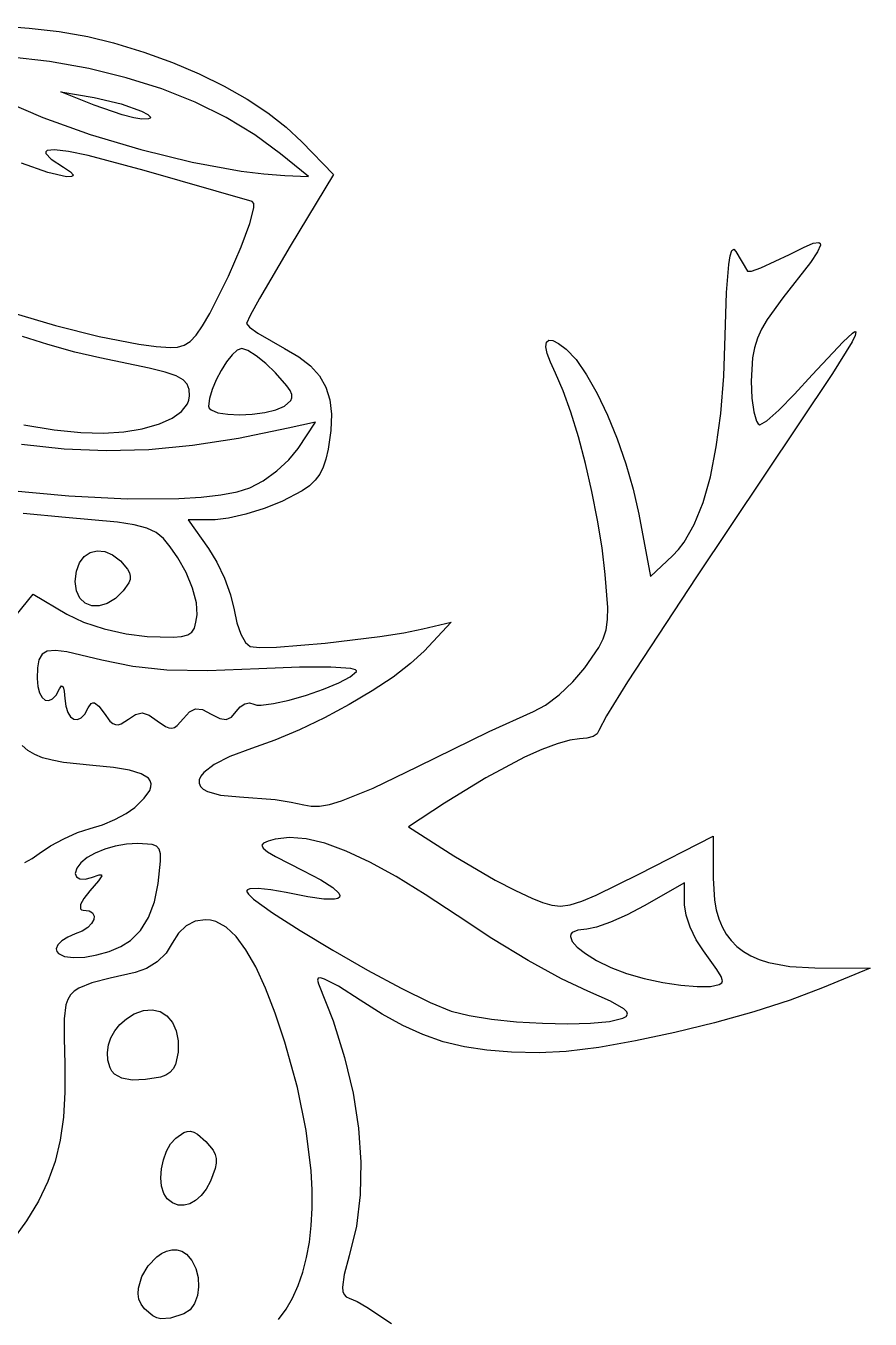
# Model space of a CAD drawing. Extents: x -60 to 270, y -29 to 326.
# Drawn here: x 112.2 to 251, y 113.2 to 325.9 of the extents above; entities that cross this region are included whole.
import ezdxf

# ---------------------------------------------------------------- set-up
doc = ezdxf.new("R2010")
doc.units = 0

msp = doc.modelspace()

# ---------------------------------------------------------------- linework, layer by layer
at = {"layer": 'Layer 1'}
for p, q in [((107.776215, 325.94071), (112.679239, 325.580315)), ((112.679239, 325.580315), (117.625729, 324.989755)), ((117.625729, 324.989755), (122.341883, 324.18279)), ((122.341883, 324.18279), (126.553897, 323.173181)), ((126.553897, 323.173181), (131.527532, 321.627135)), ((131.527532, 321.627135), (136.241099, 319.912343)), ((116.035013, 320.085995), (109.319173, 320.872508)), ((122.492922, 318.931423), (116.035013, 320.085995)), ((136.241099, 319.912343), (140.667663, 318.042966)), ((128.660674, 317.420292), (122.492922, 318.931423)), ((134.50604, 315.564105), (128.660674, 317.420292)), ((140.667663, 318.042966), (144.780295, 316.033166)), ((123.407799, 312.883994), (117.92889, 315.099288)), ((117.92889, 315.099288), (123.407799, 314.150638)), ((139.996795, 313.374365), (134.50604, 315.564105)), ((144.780295, 316.033166), (148.552061, 313.897105)), ((108.1811, 313.777905), (114.932624, 310.873544)), ((123.407799, 314.150638), (127.829805, 313.12415)), ((127.967034, 311.298435), (123.407799, 312.883994)), ((123.407799, 312.883994), (123.407799, 312.883994)), ((127.829805, 313.12415), (131.194379, 311.923673)), ((145.100712, 310.862574), (139.996795, 313.374365)), ((148.552061, 313.897105), (151.95603, 311.648944)), ((114.932624, 310.873544), (122.721267, 308.093056)), ((129.890767, 310.79976), (127.967034, 311.298435)), ((131.234812, 310.597206), (129.890767, 310.79976)), ((131.194379, 311.923673), (132.205409, 311.382912)), ((132.335514, 310.669789), (131.234812, 310.597206)), ((132.205409, 311.382912), (132.622417, 310.948321)), ((132.573822, 310.78643), (132.335514, 310.669789)), ((132.622417, 310.948321), (132.573822, 310.78643)), ((149.785563, 308.040234), (145.100712, 310.862574)), ((151.95603, 311.648944), (154.965269, 309.302845)), ((154.965269, 309.302845), (157.552847, 306.872971)), ((122.721267, 308.093056), (131.07047, 305.592395)), ((154.019123, 304.918847), (149.785563, 308.040234)), ((157.552847, 306.872971), (162.737947, 301.47047)), ((115.645069, 305.438421), (115.412759, 305.231606)), ((115.412759, 305.231606), (115.445982, 304.927119)), ((115.445982, 304.927119), (116.326234, 304.024417)), ((116.889084, 305.559759), (115.645069, 305.438421)), ((119.143613, 305.292565), (116.889084, 305.559759)), ((122.374243, 304.638276), (119.143613, 305.292565)), ((131.626161, 302.174148), (122.374243, 304.638276)), ((131.07047, 305.592395), (139.503674, 303.527517)), ((158.629358, 301.150689), (154.019123, 304.918847)), ((154.019123, 304.918847), (154.019123, 304.918847)), ((115.788915, 301.812788), (111.425832, 303.386194)), ((116.326234, 304.024417), (118.320239, 302.728882)), ((118.320239, 302.728882), (119.498512, 301.941378)), ((149.366667, 297.059884), (131.626161, 302.174148)), ((139.503674, 303.527517), (147.54432, 302.054375)), ((147.54432, 302.054375), (151.26851, 301.588442)), ((118.849831, 301.135151), (115.788915, 301.812788)), ((119.677529, 301.15269), (118.849831, 301.135151)), ((119.498512, 301.941378), (119.922349, 301.418707)), ((119.87816, 301.254128), (119.677529, 301.15269)), ((119.922349, 301.418707), (119.87816, 301.254128)), ((151.26851, 301.588442), (154.715851, 301.328927)), ((154.715851, 301.328927), (158.629358, 301.150689)), ((162.737947, 301.47047), (155.596093, 289.70686)), ((149.000167, 293.415318), (149.628337, 296.008049)), ((149.614652, 296.745132), (149.366667, 297.059884)), ((149.628337, 296.008049), (149.614652, 296.745132)), ((147.57687, 289.578544), (149.000167, 293.415318)), ((145.453159, 284.794579), (147.57687, 289.578544)), ((155.596093, 289.70686), (150.55216, 281.121519)), ((237.727975, 288.355541), (240.022912, 289.505081)), ((240.022912, 289.505081), (241.639587, 290.175607)), ((241.639587, 290.175607), (242.570153, 290.314755)), ((242.806764, 289.870161), (242.341573, 288.789462)), ((242.570153, 290.314755), (242.775693, 290.168698)), ((242.775693, 290.168698), (242.806764, 289.870161)), ((227.746728, 286.714274), (227.979241, 288.141842)), ((227.979241, 288.141842), (228.247243, 288.971265)), ((228.247243, 288.971265), (228.55071, 289.202369)), ((228.55071, 289.202369), (228.889622, 288.834977)), ((228.889622, 288.834977), (230.801141, 285.582118)), ((233.035632, 286.155646), (237.727975, 288.355541)), ((242.341573, 288.789462), (241.166732, 287.020295)), ((227.388252, 282.065401), (227.746728, 286.714274)), ((230.801141, 285.582118), (231.49751, 285.620086)), ((231.49751, 285.620086), (233.035632, 286.155646)), ((241.166732, 287.020295), (236.656716, 281.2071)), ((142.405961, 278.654584), (145.453159, 284.794579)), ((145.453159, 284.794579), (145.453159, 284.794579)), ((150.55216, 281.121519), (149.017777, 278.294022)), ((227.171989, 275.026044), (227.388252, 282.065401)), ((236.656716, 281.2071), (234.05548, 277.659017)), ((110.017841, 278.719868), (117.050761, 276.648592)), ((141.209803, 276.58289), (142.405961, 278.654584)), ((117.050761, 276.648592), (124.208465, 274.852958)), ((140.146191, 275.070781), (141.209803, 276.58289)), ((149.017777, 278.294022), (148.45424, 276.999266)), ((148.45424, 276.999266), (148.946344, 276.381678)), ((234.05548, 277.659017), (233.142586, 276.085093)), ((115.763754, 273.5192), (111.574621, 274.857373)), ((124.208465, 274.852958), (130.749152, 273.568058)), ((139.150817, 274.038798), (140.146191, 275.070781)), ((148.946344, 276.381678), (150.286231, 275.39796)), ((150.286231, 275.39796), (154.690806, 272.873614)), ((226.923986, 268.315667), (227.171989, 275.026044)), ((232.453683, 274.554354), (231.962901, 272.999129)), ((233.142586, 276.085093), (232.453683, 274.554354)), ((246.535083, 273.98376), (248.074594, 275.385826)), ((248.524593, 275.022338), (248.01017, 273.949344)), ((248.074594, 275.385826), (248.493762, 275.654106)), ((248.493762, 275.654106), (248.640016, 275.595241)), ((248.640016, 275.595241), (248.524593, 275.022338)), ((120.192939, 272.297733), (115.763754, 273.5192)), ((124.331434, 271.350605), (120.192939, 272.297733)), ((130.749152, 273.568058), (133.556301, 273.190598)), ((133.556301, 273.190598), (135.931021, 273.028981)), ((135.931021, 273.028981), (137.107542, 273.097359)), ((137.107542, 273.097359), (138.159371, 273.407478)), ((138.159371, 273.407478), (139.150817, 274.038798)), ((146.90997, 272.57935), (146.054496, 271.811211)), ((147.649938, 272.860841), (146.90997, 272.57935)), ((148.654365, 272.545536), (147.649938, 272.860841)), ((150.040852, 271.68703), (148.654365, 272.545536)), ((154.690806, 272.873614), (157.064616, 271.501396)), ((197.684824, 273.174072), (197.770731, 273.899535)), ((197.897366, 272.074898), (197.684824, 273.174072)), ((197.770731, 273.899535), (198.14912, 274.237617)), ((198.14912, 274.237617), (198.814025, 274.17465)), ((198.814025, 274.17465), (199.759477, 273.696962)), ((199.759477, 273.696962), (200.979509, 272.790884)), ((200.979509, 272.790884), (202.631263, 271.050908)), ((231.962901, 272.999129), (231.644372, 271.351747)), ((241.474309, 268.529092), (246.535083, 273.98376)), ((248.01017, 273.949344), (244.775384, 268.75275)), ((132.440883, 269.658038), (124.331434, 271.350605)), ((145.149527, 270.670924), (144.261073, 269.27299)), ((146.054496, 271.811211), (145.149527, 270.670924)), ((151.626373, 270.416441), (150.040852, 271.68703)), ((153.227905, 268.864885), (151.626373, 270.416441)), ((157.064616, 271.501396), (158.97678, 270.018959)), ((198.414326, 270.615683), (197.897366, 272.074898)), ((199.24167, 268.810097), (198.414326, 270.615683)), ((202.631263, 271.050908), (204.357937, 268.567603)), ((231.644372, 271.351747), (231.420591, 267.509827)), ((135.04204, 268.990695), (132.440883, 269.658038)), ((136.859141, 268.363915), (135.04204, 268.990695)), ((138.030928, 267.718651), (136.859141, 268.363915)), ((144.261073, 269.27299), (143.455145, 267.731907)), ((155.062971, 266.764065), (153.227905, 268.864885)), ((158.97678, 270.018959), (160.446658, 268.381407)), ((160.446658, 268.381407), (161.49361, 266.543845)), ((200.505169, 265.928937), (199.24167, 268.810097)), ((204.357937, 268.567603), (206.099943, 265.476134)), ((244.775384, 268.75275), (222.419508, 235.304845)), ((226.429396, 262.194615), (226.923986, 268.315667)), ((238.57805, 265.348498), (241.474309, 268.529092)), ((138.696143, 266.995855), (138.030928, 267.718651)), ((138.993528, 266.136481), (138.696143, 266.995855)), ((139.061825, 265.081479), (138.993528, 266.136481)), ((142.797754, 266.162177), (142.354912, 264.6783)), ((143.455145, 267.731907), (142.797754, 266.162177)), ((155.589719, 265.98257), (155.062971, 266.764065)), ((155.867918, 265.335208), (155.589719, 265.98257)), ((161.49361, 266.543845), (162.136995, 264.461378)), ((201.774054, 262.391832), (200.505169, 265.928937)), ((231.420591, 267.509827), (231.53453, 264.724997)), ((137.764603, 262.51286), (138.729423, 263.751475)), ((138.729423, 263.751475), (138.977712, 264.407881)), ((138.977712, 264.407881), (139.061825, 265.081479)), ((142.354912, 264.6783), (142.192629, 263.394776)), ((154.674838, 263.409942), (155.714592, 264.307453)), ((155.714592, 264.307453), (155.906548, 264.788121)), ((155.906548, 264.788121), (155.867918, 265.335208)), ((162.136995, 264.461378), (162.396173, 262.08911)), ((206.099943, 265.476134), (207.797695, 261.911668)), ((231.53453, 264.724997), (231.84476, 262.444459)), ((235.989339, 262.743866), (238.57805, 265.348498)), ((136.215944, 261.410872), (137.764603, 262.51286)), ((142.192629, 263.394776), (142.299515, 263.058666)), ((142.299515, 263.058666), (142.604673, 262.767629)), ((142.604673, 262.767629), (143.7168, 262.320662)), ((143.7168, 262.320662), (145.343001, 262.053647)), ((145.343001, 262.053647), (147.297269, 261.966358)), ((147.297269, 261.966358), (149.393594, 262.05857)), ((149.393594, 262.05857), (151.44597, 262.330055)), ((151.44597, 262.330055), (153.268387, 262.780588)), ((153.268387, 262.780588), (154.674838, 263.409942)), ((154.674838, 263.409942), (154.674838, 263.409942)), ((162.396173, 262.08911), (162.290502, 259.382148)), ((203.011457, 258.347631), (201.774054, 262.391832)), ((207.797695, 261.911668), (209.391606, 258.009371)), ((225.692274, 256.679848), (226.429396, 262.194615)), ((231.84476, 262.444459), (232.303904, 260.903553)), ((233.99068, 260.983979), (235.989339, 262.743866)), ((111.799606, 260.306987), (116.830651, 259.515066)), ((116.830651, 259.515066), (121.167658, 259.064144)), ((128.270901, 259.149357), (131.292811, 259.667523)), ((131.292811, 259.667523), (134.132026, 260.490748)), ((134.132026, 260.490748), (136.215944, 261.410872)), ((134.132026, 260.490748), (134.132026, 260.490748)), ((155.285158, 259.75933), (147.145894, 258.092128)), ((159.767953, 260.770628), (155.285158, 259.75933)), ((156.921925, 256.427059), (159.767953, 260.770628)), ((232.303904, 260.903553), (232.574512, 260.484006)), ((232.574512, 260.484006), (232.864581, 260.33762)), ((232.864581, 260.33762), (233.99068, 260.983979)), ((121.167658, 259.064144), (124.938462, 258.945236)), ((124.938462, 258.945236), (128.270901, 259.149357)), ((147.145894, 258.092128), (139.559127, 256.913252)), ((162.290502, 259.382148), (161.839343, 256.295594)), ((204.180506, 253.945184), (203.011457, 258.347631)), ((209.391606, 258.009371), (210.822089, 253.904407)), ((118.455591, 256.317797), (111.420598, 257.103437)), ((125.379796, 256.024966), (118.455591, 256.317797)), ((132.359034, 256.223825), (125.379796, 256.024966)), ((139.559127, 256.913252), (132.359034, 256.223825)), ((155.413765, 254.572095), (156.921925, 256.427059)), ((161.839343, 256.295594), (161.485992, 254.697722)), ((224.716674, 251.788328), (225.692274, 256.679848)), ((153.411258, 252.732377), (155.413765, 254.572095)), ((161.049216, 253.348807), (160.485349, 252.199689)), ((161.485992, 254.697722), (161.049216, 253.348807)), ((205.244331, 249.33334), (204.180506, 253.945184)), ((210.822089, 253.904407), (212.029557, 249.731942)), ((148.967255, 249.948936), (151.175417, 251.12047)), ((151.175417, 251.12047), (153.411258, 252.732377)), ((159.750727, 251.201213), (158.801685, 250.304219)), ((160.485349, 252.199689), (159.750727, 251.201213)), ((223.506648, 247.537013), (224.716674, 251.788328)), ((109.054586, 249.588124), (119.221587, 248.643498)), ((144.212415, 248.78512), (146.889368, 249.291781)), ((146.889368, 249.291781), (148.967255, 249.948936)), ((148.967255, 249.948936), (148.967255, 249.948936)), ((157.594559, 249.45955), (154.231391, 247.730556)), ((158.801685, 250.304219), (157.594559, 249.45955)), ((206.166063, 244.660948), (205.244331, 249.33334)), ((212.029557, 249.731942), (212.954424, 245.627143)), ((119.221587, 248.643498), (128.817967, 248.169834)), ((128.817967, 248.169834), (137.322114, 248.204563)), ((137.322114, 248.204563), (141.001596, 248.424274)), ((141.001596, 248.424274), (144.212415, 248.78512)), ((154.231391, 247.730556), (151.336231, 246.571466)), ((222.066252, 243.942865), (223.506648, 247.537013)), ((118.653904, 245.072802), (111.708807, 245.719924)), ((127.215334, 244.307728), (118.653904, 245.072802)), ((143.260095, 244.717972), (138.848632, 244.683595)), ((138.848632, 244.683595), (142.182032, 240.002259)), ((145.490589, 244.966321), (143.260095, 244.717972)), ((148.302633, 245.617104), (145.490589, 244.966321)), ((151.336231, 246.571466), (148.302633, 245.617104)), ((206.908831, 240.076856), (206.166063, 244.660948)), ((212.954424, 245.627143), (214.895012, 235.397281)), ((129.985692, 243.891379), (127.215334, 244.307728)), ((132.028643, 243.352635), (129.985692, 243.891379)), ((133.553807, 242.616602), (132.028643, 243.352635)), ((134.770807, 241.608391), (133.553807, 242.616602)), ((220.399538, 241.022843), (222.066252, 243.942865)), ((135.889265, 240.253109), (134.770807, 241.608391)), ((219.482579, 239.820929), (220.399538, 241.022843)), ((120.965543, 237.612402), (121.741991, 238.650822)), ((121.741991, 238.650822), (122.731675, 239.329215)), ((122.731675, 239.329215), (123.878435, 239.62205)), ((123.878435, 239.62205), (125.126111, 239.503797)), ((125.126111, 239.503797), (126.418542, 238.948925)), ((126.418542, 238.948925), (127.69957, 237.931905)), ((137.118801, 238.475866), (135.889265, 240.253109)), ((138.517422, 236.037599), (137.118801, 238.475866)), ((142.182032, 240.002259), (143.54547, 237.758572)), ((207.435766, 235.729914), (206.908831, 240.076856)), ((214.895012, 235.397281), (218.510561, 238.793908)), ((218.510561, 238.793908), (219.482579, 239.820929)), ((120.276993, 234.5576), (120.45849, 236.239484)), ((120.45849, 236.239484), (120.965543, 237.612402)), ((127.69957, 237.931905), (128.87002, 236.582329)), ((128.87002, 236.582329), (129.18548, 236.006053)), ((143.54547, 237.758572), (144.793625, 235.110112)), ((120.481317, 233.008629), (120.276993, 234.5576)), ((120.276993, 234.5576), (120.276993, 234.5576)), ((129.08402, 234.344827), (128.169204, 233.021642)), ((129.289878, 234.914506), (129.08402, 234.344827)), ((129.18548, 236.006053), (129.324565, 235.45918)), ((129.324565, 235.45918), (129.289878, 234.914506)), ((139.578305, 233.473088), (138.517422, 236.037599)), ((144.793625, 235.110112), (145.788372, 232.387642)), ((207.835245, 230.282248), (207.435766, 235.729914)), ((222.419508, 235.304845), (211.087464, 218.041498)), ((110.547607, 229.002174), (113.341446, 232.452414)), ((113.341446, 232.452414), (118.865642, 229.193057)), ((121.048, 231.82034), (120.481317, 233.008629)), ((128.169204, 233.021642), (126.886528, 231.762068)), ((140.206558, 231.061862), (139.578305, 233.473088)), ((145.788372, 232.387642), (146.391588, 229.921927)), ((121.907605, 231.006245), (121.048, 231.82034)), ((122.990697, 230.579857), (121.907605, 231.006245)), ((124.227839, 230.554689), (122.990697, 230.579857)), ((125.549594, 230.944255), (124.227839, 230.554689)), ((126.886528, 231.762068), (125.549594, 230.944255)), ((140.307291, 229.083448), (140.206558, 231.061862)), ((146.391588, 229.921927), (146.871222, 227.774522)), ((207.800339, 228.300827), (207.835245, 230.282248)), ((118.865642, 229.193057), (121.636739, 227.877869)), ((121.636739, 227.877869), (125.026112, 226.756946)), ((139.861829, 226.907246), (140.127641, 227.848844)), ((140.127641, 227.848844), (140.307291, 229.083448)), ((146.871222, 227.774522), (147.529503, 225.91874)), ((177.414191, 226.760988), (182.110394, 227.888655)), ((182.110394, 227.888655), (177.634051, 223.106899)), ((207.569497, 226.632753), (207.800339, 228.300827)), ((125.026112, 226.756946), (128.648135, 225.937035)), ((128.648135, 225.937035), (132.117183, 225.524883)), ((132.117183, 225.524883), (136.386834, 225.397375)), ((136.386834, 225.397375), (137.77236, 225.503717)), ((137.77236, 225.503717), (138.761696, 225.768359)), ((138.761696, 225.768359), (139.43235, 226.224976)), ((139.43235, 226.224976), (139.861829, 226.907246)), ((147.529503, 225.91874), (148.279688, 224.552974)), ((161.398881, 224.414695), (170.350623, 225.504333)), ((170.350623, 225.504333), (174.293494, 226.129582)), ((174.293494, 226.129582), (177.414191, 226.760988)), ((207.113087, 225.14183), (207.569497, 226.632753)), ((148.279688, 224.552974), (149.035036, 223.875621)), ((149.035036, 223.875621), (150.558217, 223.716369)), ((150.558217, 223.716369), (153.360004, 223.776862)), ((153.360004, 223.776862), (161.398881, 224.414695)), ((204.094142, 220.370012), (206.401478, 223.691863)), ((206.401478, 223.691863), (207.113087, 225.14183)), ((114.305145, 221.700136), (114.072147, 220.373748)), ((114.808426, 222.599496), (114.305145, 221.700136)), ((115.676043, 223.098617), (114.808426, 222.599496)), ((117.002046, 223.224286), (115.676043, 223.098617)), ((118.880487, 223.003293), (117.002046, 223.224286)), ((124.670891, 221.628469), (118.880487, 223.003293)), ((129.733209, 220.56664), (124.670891, 221.628469)), ((177.634051, 223.106899), (175.418833, 221.049683)), ((114.072147, 220.373748), (114.015382, 218.593544)), ((135.34819, 219.995713), (129.733209, 220.56664)), ((142.07762, 219.884647), (135.34819, 219.995713)), ((150.483285, 220.202403), (142.07762, 219.884647)), ((157.141769, 220.469438), (150.483285, 220.202403)), ((162.318097, 220.475284), (157.141769, 220.469438)), ((165.587906, 220.23188), (162.318097, 220.475284)), ((165.506729, 218.880249), (166.526831, 219.751161)), ((166.375252, 220.020438), (165.587906, 220.23188)), ((166.533827, 219.892936), (166.375252, 220.020438)), ((166.526831, 219.751161), (166.533827, 219.892936)), ((175.418833, 221.049683), (172.530844, 218.843131)), ((202.101157, 218.063222), (204.094142, 220.370012)), ((114.015382, 218.593544), (114.11848, 217.271557)), ((114.11848, 217.271557), (114.401535, 216.230235)), ((117.674856, 216.897696), (117.991179, 217.379547)), ((117.991179, 217.379547), (118.268787, 217.245021)), ((118.268787, 217.245021), (118.477716, 216.545482)), ((161.092938, 216.852675), (163.599456, 217.883584)), ((163.599456, 217.883584), (165.506729, 218.880249)), ((172.530844, 218.843131), (169.115838, 216.569528)), ((199.845477, 215.939454), (202.101157, 218.063222)), ((211.087464, 218.041498), (207.640213, 212.475048)), ((114.401535, 216.230235), (114.825187, 215.487819)), ((114.825187, 215.487819), (115.350079, 215.062549)), ((115.350079, 215.062549), (115.936851, 214.972662)), ((115.936851, 214.972662), (116.546143, 215.236398)), ((116.546143, 215.236398), (117.138598, 215.871996)), ((117.138598, 215.871996), (117.674856, 216.897696)), ((118.477716, 216.545482), (118.588003, 215.332294)), ((118.588003, 215.332294), (118.735201, 214.044389)), ((152.857197, 214.469551), (155.433881, 215.054151)), ((155.433881, 215.054151), (158.275104, 215.879028)), ((158.275104, 215.879028), (161.092938, 216.852675)), ((169.115838, 216.569528), (165.319569, 214.311155)), ((197.604053, 214.234497), (199.845477, 215.939454)), ((118.735201, 214.044389), (119.051838, 213.037692)), ((119.051838, 213.037692), (119.500304, 212.327632)), ((121.260599, 212.131563), (121.860303, 212.762338)), ((121.860303, 212.762338), (122.403797, 213.766892)), ((122.403797, 213.766892), (122.879079, 214.498698)), ((122.879079, 214.498698), (123.150904, 214.630578)), ((123.150904, 214.630578), (123.450747, 214.604696)), ((123.450747, 214.604696), (124.150167, 214.074416)), ((124.150167, 214.074416), (125.008705, 212.897388)), ((125.008705, 212.897388), (125.981378, 211.598103)), ((129.013066, 211.915007), (130.204446, 212.705084)), ((130.204446, 212.705084), (131.296952, 212.932429)), ((131.296952, 212.932429), (132.432325, 212.589698)), ((138.064804, 212.035024), (139.063915, 213.141224)), ((139.063915, 213.141224), (140.064743, 213.615665)), ((140.064743, 213.615665), (141.208447, 213.480686)), ((141.208447, 213.480686), (142.636186, 212.758631)), ((142.636186, 212.758631), (144.029353, 212.036707)), ((145.979016, 212.238246), (146.758378, 213.18475)), ((146.758378, 213.18475), (147.402843, 213.947046)), ((147.402843, 213.947046), (148.1627, 214.42786)), ((148.1627, 214.42786), (148.943092, 214.587735)), ((148.943092, 214.587735), (149.64916, 214.387214)), ((149.64916, 214.387214), (150.118026, 214.243344)), ((150.118026, 214.243344), (150.832981, 214.216736)), ((150.832981, 214.216736), (152.857197, 214.469551)), ((165.319569, 214.311155), (161.28779, 212.150298)), ((188.353723, 209.880972), (195.653835, 213.18414)), ((195.653835, 213.18414), (197.604053, 214.234497)), ((119.500304, 212.327632), (120.042991, 211.929638)), ((120.042991, 211.929638), (120.642292, 211.859139)), ((120.642292, 211.859139), (121.260599, 212.131563)), ((125.981378, 211.598103), (126.431655, 211.222472)), ((126.431655, 211.222472), (126.880912, 211.023868)), ((126.880912, 211.023868), (127.346416, 210.998055)), ((127.346416, 210.998055), (127.845433, 211.140798)), ((127.845433, 211.140798), (129.013066, 211.915007)), ((132.432325, 212.589698), (133.752308, 211.669549)), ((133.752308, 211.669549), (135.107633, 210.69417)), ((133.752308, 211.669549), (133.752308, 211.669549)), ((135.107633, 210.69417), (135.649647, 210.467544)), ((136.595076, 210.547666), (137.051568, 210.858912)), ((137.051568, 210.858912), (138.064804, 212.035024)), ((144.029353, 212.036707), (145.106486, 211.859405)), ((145.106486, 211.859405), (145.979016, 212.238246)), ((161.28779, 212.150298), (157.166257, 210.16924)), ((207.640213, 212.475048), (206.374131, 210.056683)), ((135.649647, 210.467544), (136.136615, 210.41796)), ((136.136615, 210.41796), (136.595076, 210.547666)), ((153.100723, 208.450265), (149.236944, 207.075658)), ((157.166257, 210.16924), (153.100723, 208.450265)), ((176.63149, 204.133262), (188.353723, 209.880972)), ((201.588708, 208.471253), (199.505417, 207.871362)), ((203.180956, 208.679334), (201.588708, 208.471253)), ((204.420803, 208.788016), (203.180956, 208.679334)), ((205.436133, 209.08393), (204.420803, 208.788016)), ((206.122168, 209.521884), (205.436133, 209.08393)), ((206.374131, 210.056683), (206.122168, 209.521884)), ((112.504682, 206.790842), (111.536495, 207.6025)), ((113.611832, 206.124205), (112.504682, 206.790842)), ((149.236944, 207.075658), (145.719735, 205.783323)), ((197.007657, 206.916188), (194.172001, 205.64226)), ((199.505417, 207.871362), (197.007657, 206.916188)), ((114.913456, 205.583638), (113.611832, 206.124205)), ((116.46507, 205.15019), (114.913456, 205.583638)), ((118.322185, 204.804912), (116.46507, 205.15019)), ((123.174977, 204.303061), (118.322185, 204.804912)), ((126.57917, 203.975345), (123.174977, 204.303061)), ((143.107694, 204.455229), (141.415753, 203.152004)), ((145.719735, 205.783323), (143.107694, 204.455229)), ((194.172001, 205.64226), (187.793295, 202.284251)), ((129.222186, 203.529026), (126.57917, 203.975345)), ((131.121261, 202.946804), (129.222186, 203.529026)), ((132.29363, 202.211381), (131.121261, 202.946804)), ((132.612685, 201.780813), (132.29363, 202.211381)), ((140.919487, 202.528664), (140.658845, 201.934276)), ((141.415753, 203.152004), (140.919487, 202.528664)), ((169.28111, 200.581737), (176.63149, 204.133262)), ((187.793295, 202.284251), (180.981883, 198.089558)), ((131.622857, 198.912908), (132.527192, 200.211733)), ((132.527192, 200.211733), (132.727312, 200.783151)), ((132.756528, 201.305457), (132.612685, 201.780813)), ((132.727312, 200.783151), (132.756528, 201.305457)), ((140.658845, 201.934276), (140.635695, 201.376419)), ((140.635695, 201.376419), (140.851903, 200.862671)), ((140.851903, 200.862671), (141.309335, 200.400611)), ((141.309335, 200.400611), (142.009857, 199.997818)), ((142.009857, 199.997818), (144.147642, 199.400345)), ((164.069151, 198.468188), (169.28111, 200.581737)), ((130.060759, 197.391685), (131.622857, 198.912908)), ((144.147642, 199.400345), (147.28019, 199.130879)), ((147.28019, 199.130879), (153.128435, 198.678446)), ((153.128435, 198.678446), (155.802155, 198.274471)), ((155.802155, 198.274471), (157.846657, 197.809788)), ((157.846657, 197.809788), (159.050058, 197.586522)), ((160.442153, 197.606308), (162.092123, 197.892433)), ((162.092123, 197.892433), (164.069151, 198.468188)), ((180.981883, 198.089558), (175.087173, 194.18862)), ((126.782797, 195.390282), (128.636268, 196.381378)), ((128.636268, 196.381378), (130.060759, 197.391685)), ((159.050058, 197.586522), (160.442153, 197.606308)), ((120.668834, 193.25861), (122.748638, 193.921218)), ((122.748638, 193.921218), (124.740277, 194.532271)), ((124.740277, 194.532271), (126.782797, 195.390282)), ((175.087173, 194.18862), (182.512281, 189.463594)), ((116.177504, 191.061425), (118.386258, 192.260243)), ((118.386258, 192.260243), (120.668834, 193.25861)), ((130.555317, 191.459904), (128.68641, 191.346126)), ((132.907179, 191.320736), (130.555317, 191.459904)), ((151.242983, 191.53689), (150.949375, 191.16856)), ((151.990346, 191.859755), (151.242983, 191.53689)), ((153.150449, 192.183417), (151.990346, 191.859755)), ((155.510906, 192.475318), (153.150449, 192.183417)), ((158.231002, 192.248875), (155.510906, 192.475318)), ((161.32791, 191.496866), (158.231002, 192.248875)), ((164.8188, 190.212069), (161.32791, 191.496866)), ((212.941385, 186.44681), (225.158955, 192.688934)), ((225.158955, 192.688934), (225.158955, 185.741661)), ((113.179606, 188.993808), (114.319166, 189.797463)), ((114.319166, 189.797463), (116.177504, 191.061425)), ((114.319166, 189.797463), (114.319166, 189.797463)), ((123.551978, 189.892638), (122.218369, 189.142917)), ((125.118609, 190.530845), (123.551978, 189.892638)), ((126.85213, 191.025891), (125.118609, 190.530845)), ((128.68641, 191.346126), (126.85213, 191.025891)), ((133.617756, 191.045108), (132.907179, 191.320736)), ((134.064105, 190.541746), (133.617756, 191.045108)), ((134.280734, 189.742872), (134.064105, 190.541746)), ((134.302148, 188.580706), (134.280734, 189.742872)), ((150.949375, 191.16856), (151.15054, 190.708504)), ((151.15054, 190.708504), (151.887493, 190.110458)), ((151.887493, 190.110458), (153.20125, 189.328161)), ((153.20125, 189.328161), (157.723242, 187.025761)), ((168.720845, 188.387262), (164.8188, 190.212069)), ((182.512281, 189.463594), (189.340529, 185.460626)), ((111.966125, 188.338458), (113.179606, 188.993808)), ((120.514745, 187.435522), (120.276993, 186.541143)), ((121.183914, 188.313329), (120.514745, 187.435522)), ((122.218369, 189.142917), (121.183914, 188.313329)), ((133.897359, 184.895387), (134.302148, 188.580706)), ((173.051216, 186.015222), (168.720845, 188.387262)), ((120.276993, 186.541143), (120.483821, 185.964481)), ((120.483821, 185.964481), (121.049509, 185.648573)), ((121.049509, 185.648573), (121.89186, 185.613886)), ((121.89186, 185.613886), (122.928676, 185.880887)), ((124.121022, 185.348964), (122.68607, 183.700249)), ((122.928676, 185.880887), (124.228008, 186.310605)), ((124.630229, 186.17619), (124.121022, 185.348964)), ((124.228008, 186.310605), (124.542153, 186.321957)), ((124.542153, 186.321957), (124.630229, 186.17619)), ((157.723242, 187.025761), (160.644521, 185.491124)), ((160.644521, 185.491124), (162.614448, 184.241199)), ((177.827085, 183.088727), (173.051216, 186.015222)), ((189.340529, 185.460626), (192.650637, 183.72467)), ((205.942341, 182.973244), (212.941385, 186.44681)), ((225.158955, 185.741661), (225.390474, 182.14272)), ((122.68607, 183.700249), (121.69006, 182.444869)), ((133.283778, 181.873812), (133.897359, 184.895387)), ((148.587269, 183.850171), (148.45424, 183.632344)), ((148.45424, 183.632344), (148.754589, 183.123293)), ((148.968534, 183.995604), (148.587269, 183.850171)), ((148.754589, 183.123293), (149.610603, 182.333132)), ((150.36884, 184.073081), (148.968534, 183.995604)), ((152.441293, 183.872363), (150.36884, 184.073081)), ((154.972029, 183.40104), (152.441293, 183.872363)), ((158.516557, 182.687527), (154.972029, 183.40104)), ((162.614448, 184.241199), (163.642243, 183.288136)), ((163.642243, 183.288136), (163.805723, 182.926725)), ((163.805723, 182.926725), (163.737129, 182.644087)), ((183.065623, 179.600554), (177.827085, 183.088727)), ((192.650637, 183.72467), (195.330606, 182.471629)), ((203.555546, 181.961059), (205.942341, 182.973244)), ((220.462749, 185.016771), (213.809811, 181.212889)), ((220.462749, 181.405136), (220.462749, 185.016771)), ((121.155298, 181.429463), (121.114347, 180.749909)), ((121.69006, 182.444869), (121.155298, 181.429463)), ((132.318537, 179.288589), (133.283778, 181.873812)), ((149.610603, 182.333132), (152.719414, 180.067773)), ((161.165064, 182.331632), (158.516557, 182.687527)), ((162.908329, 182.321202), (161.165064, 182.331632)), ((163.437614, 182.441739), (162.908329, 182.321202)), ((163.737129, 182.644087), (163.437614, 182.441739)), ((195.330606, 182.471629), (197.099243, 181.76619)), ((197.099243, 181.76619), (198.6206, 181.320552)), ((198.6206, 181.320552), (200.080132, 181.176576)), ((200.080132, 181.176576), (201.663295, 181.376124)), ((201.663295, 181.376124), (203.555546, 181.961059)), ((213.809811, 181.212889), (211.010417, 179.734418)), ((220.709792, 179.688743), (220.462749, 181.405136)), ((225.390474, 182.14272), (225.684744, 180.55028)), ((121.114347, 180.749909), (121.289228, 180.566038)), ((121.289228, 180.566038), (121.599774, 180.502084)), ((121.599774, 180.502084), (122.540668, 180.37761)), ((122.540668, 180.37761), (123.128801, 180.040372)), ((123.320164, 178.944725), (122.960089, 178.294875)), ((123.128801, 180.040372), (123.382517, 179.544651)), ((123.382517, 179.544651), (123.320164, 178.944725)), ((131.014962, 177.167367), (132.318537, 179.288589)), ((139.981541, 178.686523), (138.490358, 177.947066)), ((141.684203, 178.936682), (139.981541, 178.686523)), ((142.541334, 178.860458), (141.684203, 178.936682)), ((143.390045, 178.631119), (142.541334, 178.860458)), ((152.719414, 180.067773), (157.240258, 177.152857)), ((188.802065, 175.836889), (183.065623, 179.600554)), ((211.010417, 179.734418), (208.306422, 178.520848)), ((221.38243, 177.685241), (220.709792, 179.688743)), ((225.684744, 180.55028), (226.102351, 179.09206)), ((226.102351, 179.09206), (226.646542, 177.765205)), ((120.276993, 176.588568), (119.06136, 176.087546)), ((121.420157, 177.062517), (120.276993, 176.588568)), ((122.320638, 177.649379), (121.420157, 177.062517)), ((122.960089, 178.294875), (122.320638, 177.649379)), ((129.386384, 175.537798), (131.014962, 177.167367)), ((137.233928, 176.734839), (136.235522, 175.066374)), ((138.490358, 177.947066), (137.233928, 176.734839)), ((145.064801, 177.709093), (143.390045, 178.631119)), ((146.71366, 176.162603), (145.064801, 177.709093)), ((157.240258, 177.152857), (162.632718, 173.904975)), ((202.010164, 176.823334), (201.788109, 176.532269)), ((202.904061, 177.235776), (202.010164, 176.823334)), ((204.417371, 177.390144), (202.904061, 177.235776)), ((206.006011, 177.697612), (204.417371, 177.390144)), ((208.306422, 178.520848), (206.006011, 177.697612)), ((222.377929, 175.643737), (221.38243, 177.685241)), ((226.646542, 177.765205), (227.320564, 176.566865)), ((227.320564, 176.566865), (228.127665, 175.494188)), ((117.393229, 174.780247), (117.146189, 174.134985)), ((118.065862, 175.457936), (117.393229, 174.780247)), ((119.06136, 176.087546), (118.065862, 175.457936)), ((125.864264, 173.728977), (127.765023, 174.5323)), ((127.765023, 174.5323), (129.386384, 175.537798)), ((129.386384, 175.537798), (129.386384, 175.537798)), ((136.235522, 175.066374), (135.203043, 173.443171)), ((148.341811, 173.983645), (146.71366, 176.162603)), ((194.765368, 172.239848), (188.802065, 175.836889)), ((201.788109, 176.532269), (201.712045, 176.191005)), ((201.712045, 176.191005), (201.986069, 175.376972)), ((201.986069, 175.376972), (202.808601, 174.419422)), ((202.808601, 174.419422), (204.156005, 173.356538)), ((223.593553, 173.813336), (222.377929, 175.643737)), ((228.127665, 175.494188), (229.071091, 174.54432)), ((229.071091, 174.54432), (230.154091, 173.714411)), ((117.146189, 174.134985), (117.241735, 173.706827)), ((117.241735, 173.706827), (117.515647, 173.357658)), ((117.515647, 173.357658), (118.522189, 172.887535)), ((118.522189, 172.887535), (120.013069, 172.707109)), ((120.013069, 172.707109), (121.83554, 172.798877)), ((121.83554, 172.798877), (123.836854, 173.145335)), ((123.836854, 173.145335), (125.864264, 173.728977)), ((135.203043, 173.443171), (133.738799, 172.017757)), ((149.954444, 171.164217), (148.341811, 173.983645)), ((162.632718, 173.904975), (168.356378, 170.640718)), ((204.156005, 173.356538), (206.004647, 172.226506)), ((225.8047, 170.72998), (223.593553, 173.813336)), ((230.154091, 173.714411), (231.37991, 173.001608)), ((231.37991, 173.001608), (232.751798, 172.403059)), ((232.751798, 172.403059), (234.273, 171.915912)), ((130.113998, 170.233234), (126.013555, 169.327869)), ((131.992534, 170.908367), (130.113998, 170.233234)), ((133.738799, 172.017757), (131.992534, 170.908367)), ((151.556747, 167.696316), (149.954444, 171.164217)), ((168.356378, 170.640718), (173.870821, 167.676676)), ((200.250489, 169.2171), (194.765368, 172.239848)), ((206.004647, 172.226506), (208.33089, 171.067511)), ((208.33089, 171.067511), (210.901905, 170.080782)), ((226.477342, 169.580061), (225.8047, 170.72998)), ((234.273, 171.915912), (237.776338, 171.264416)), ((237.776338, 171.264416), (241.915902, 171.024303)), ((241.915902, 171.024303), (250.988105, 170.938959)), ((250.988105, 170.938959), (243.161095, 167.713639)), ((122.982335, 168.547716), (120.865163, 167.690389)), ((126.013555, 169.327869), (122.982335, 168.547716)), ((160.19486, 169.30208), (160.088466, 168.97023)), ((160.088466, 168.97023), (160.262745, 168.379457)), ((160.589464, 169.372066), (160.19486, 169.30208)), ((160.262745, 168.379457), (162.666128, 162.297965)), ((161.279813, 169.177247), (160.589464, 169.372066)), ((163.577893, 167.981428), (161.279813, 169.177247)), ((204.552386, 167.176316), (200.250489, 169.2171)), ((210.901905, 170.080782), (213.821368, 169.248705)), ((213.821368, 169.248705), (216.876221, 168.596316)), ((216.876221, 168.596316), (219.85341, 168.148653)), ((219.85341, 168.148653), (222.539877, 167.930752)), ((224.722566, 167.967652), (226.188421, 168.284388)), ((226.188421, 168.284388), (226.585955, 168.55552)), ((226.724385, 168.905999), (226.477342, 169.580061)), ((226.585955, 168.55552), (226.724385, 168.905999)), ((226.724385, 168.905999), (226.724385, 168.905999)), ((119.506864, 166.553508), (119.0638, 165.816989)), ((120.100853, 167.169542), (119.506864, 166.553508)), ((120.865163, 167.690389), (120.100853, 167.169542)), ((153.153909, 163.571939), (151.556747, 167.696316)), ((167.149391, 165.691093), (163.577893, 167.981428)), ((173.870821, 167.676676), (178.635632, 165.329442)), ((208.314825, 165.53295), (204.552386, 167.176316)), ((222.539877, 167.930752), (224.722566, 167.967652)), ((243.161095, 167.713639), (237.847615, 165.715275)), ((118.752263, 164.934688), (118.446186, 162.631546)), ((119.0638, 165.816989), (118.752263, 164.934688)), ((129.953639, 163.434755), (131.479537, 164.018547)), ((131.479537, 164.018547), (132.918392, 164.1325)), ((132.918392, 164.1325), (134.224858, 163.815997)), ((134.224858, 163.815997), (135.353587, 163.108421)), ((170.723832, 163.413316), (167.149391, 165.691093)), ((178.635632, 165.329442), (182.110394, 163.915605)), ((182.110394, 163.915605), (185.072635, 163.183889)), ((210.465214, 164.295942), (208.314825, 165.53295)), ((210.967183, 163.805758), (210.465214, 164.295942)), ((211.103693, 163.388287), (210.967183, 163.805758)), ((231.843931, 163.781725), (225.421817, 161.97528)), ((237.847615, 165.715275), (231.843931, 163.781725)), ((118.446186, 162.631546), (118.433456, 159.441699)), ((126.766109, 160.659695), (127.620192, 161.699883)), ((127.620192, 161.699883), (128.685892, 162.632048)), ((128.685892, 162.632048), (129.953639, 163.434755)), ((135.353587, 163.108421), (136.259234, 162.049156)), ((136.259234, 162.049156), (136.896453, 160.677585)), ((154.75112, 158.783083), (153.153909, 163.571939)), ((162.666128, 162.297965), (164.571317, 156.294355)), ((174.117851, 161.538595), (170.723832, 163.413316)), ((185.072635, 163.183889), (188.741128, 162.59617)), ((188.741128, 162.59617), (192.843501, 162.163862)), ((192.843501, 162.163862), (197.107376, 161.898379)), ((197.107376, 161.898379), (201.260379, 161.811136)), ((201.260379, 161.811136), (205.030135, 161.913545)), ((205.030135, 161.913545), (208.14427, 162.217022)), ((208.14427, 162.217022), (210.330407, 162.732981)), ((210.330407, 162.732981), (210.887262, 163.033903)), ((210.330407, 162.732981), (210.330407, 162.732981)), ((210.887262, 163.033903), (211.103693, 163.388287)), ((225.421817, 161.97528), (218.853049, 160.358229)), ((125.731066, 158.340994), (126.133211, 159.53292)), ((126.133211, 159.53292), (126.766109, 160.659695)), ((136.896453, 160.677585), (137.219896, 159.03309)), ((177.43598, 160.036132), (174.117851, 161.538595)), ((180.782753, 158.87513), (177.43598, 160.036132)), ((218.853049, 160.358229), (212.4094, 158.992863)), ((118.433456, 159.441699), (118.5589, 155.162765)), ((125.569245, 157.105353), (125.731066, 158.340994)), ((137.219896, 159.03309), (137.184217, 157.155056)), ((156.814277, 151.33004), (154.75112, 158.783083)), ((184.262701, 158.024791), (180.782753, 158.87513)), ((187.980358, 157.454318), (184.262701, 158.024791)), ((192.040256, 157.132912), (187.980358, 157.454318)), ((206.362647, 157.941473), (200.984565, 157.266348)), ((212.4094, 158.992863), (206.362647, 157.941473)), ((125.657316, 155.847432), (125.569245, 157.105353)), ((126.004848, 154.588669), (125.657316, 155.847432)), ((137.184217, 157.155056), (136.74106, 155.12576)), ((164.571317, 156.294355), (165.974765, 150.399858)), ((196.546927, 157.029778), (192.040256, 157.132912)), ((200.984565, 157.266348), (196.546927, 157.029778)), ((118.5589, 155.162765), (118.57954, 150.573451)), ((126.300558, 154.019903), (126.004848, 154.588669)), ((126.004848, 154.588669), (126.004848, 154.588669)), ((126.716198, 153.544928), (126.300558, 154.019903)), ((127.914226, 152.874006), (126.716198, 153.544928)), ((135.152825, 153.371253), (134.27208, 153.041574)), ((135.840392, 153.813729), (135.152825, 153.371253)), ((136.361048, 154.391173), (135.840392, 153.813729)), ((136.74106, 155.12576), (136.361048, 154.391173)), ((129.61285, 152.571226), (127.914226, 152.874006)), ((131.825986, 152.631909), (129.61285, 152.571226)), ((134.27208, 153.041574), (131.825986, 152.631909)), ((158.247493, 144.255852), (156.814277, 151.33004)), ((118.57954, 150.573451), (118.339699, 146.442327)), ((165.974765, 150.399858), (166.872927, 144.645704)), ((118.339699, 146.442327), (117.811548, 142.676137)), ((166.872927, 144.645704), (167.262255, 139.063125)), ((117.811548, 142.676137), (116.967254, 139.181625)), ((135.948413, 142.061251), (136.79229, 142.997633)), ((136.79229, 142.997633), (138.118686, 143.911059)), ((138.118686, 143.911059), (138.691834, 144.113521)), ((138.691834, 144.113521), (139.241915, 144.14252)), ((139.241915, 144.14252), (139.796656, 143.995082)), ((139.796656, 143.995082), (140.383784, 143.668236)), ((140.383784, 143.668236), (141.766104, 142.46443)), ((159.052183, 137.621736), (158.247493, 144.255852)), ((134.770005, 139.447161), (135.269932, 140.846113)), ((135.269932, 140.846113), (135.948413, 142.061251)), ((141.766104, 142.46443), (142.969923, 141.023185)), ((142.969923, 141.023185), (143.307103, 140.342774)), ((116.967254, 139.181625), (115.778986, 135.865533)), ((134.461791, 137.959338), (134.770005, 139.447161)), ((143.307103, 140.342774), (143.473067, 139.642606)), ((143.471767, 138.887762), (143.307154, 138.043318)), ((143.473067, 139.642606), (143.471767, 138.887762)), ((167.262255, 139.063125), (167.139204, 133.683351)), ((134.358447, 136.477587), (134.461791, 137.959338)), ((134.473133, 135.096851), (134.358447, 136.477587)), ((143.307154, 138.043318), (142.503802, 135.945943)), ((159.219273, 134.488837), (159.052183, 137.621736)), ((115.778986, 135.865533), (114.218913, 132.634604)), ((134.819005, 133.912074), (134.473133, 135.096851)), ((141.789756, 134.634656), (140.970239, 133.570307)), ((142.503802, 135.945943), (141.789756, 134.634656)), ((159.229763, 131.488914), (159.219273, 134.488837)), ((114.218913, 132.634604), (112.259203, 129.395583)), ((135.409223, 133.018198), (134.819005, 133.912074)), ((136.272446, 132.357814), (135.409223, 133.018198)), ((135.409223, 133.018198), (135.409223, 133.018198)), ((137.198519, 132.013825), (136.272446, 132.357814)), ((138.159389, 131.974656), (137.198519, 132.013825)), ((139.127001, 132.228731), (138.159389, 131.974656)), ((140.073303, 132.764473), (139.127001, 132.228731)), ((140.970239, 133.570307), (140.073303, 132.764473)), ((167.139204, 133.683351), (166.500225, 128.537613)), ((159.083828, 128.629618), (159.229763, 131.488914)), ((112.259203, 129.395583), (109.872026, 126.055212)), ((158.781646, 125.918603), (159.083828, 128.629618)), ((166.500225, 128.537613), (165.341774, 123.657141)), ((158.323394, 123.363521), (158.781646, 125.918603)), ((132.261268, 122.031344), (133.675183, 123.485191)), ((133.675183, 123.485191), (134.468352, 124.028908)), ((134.468352, 124.028908), (135.293853, 124.417621)), ((135.293853, 124.417621), (136.13283, 124.626677)), ((136.13283, 124.626677), (136.966426, 124.631427)), ((136.966426, 124.631427), (137.775784, 124.407218)), ((137.775784, 124.407218), (138.542048, 123.929401)), ((138.542048, 123.929401), (139.4735, 122.871792)), ((165.341774, 123.657141), (164.510285, 120.558463)), ((131.202961, 120.253287), (132.261268, 122.031344)), ((139.4735, 122.871792), (140.116476, 121.556775)), ((140.116476, 121.556775), (140.475168, 120.089328)), ((157.70925, 120.972024), (158.323394, 123.363521)), ((130.651114, 118.348227), (131.202961, 120.253287)), ((140.475168, 120.089328), (140.553769, 118.574432)), ((156.939388, 118.751765), (157.70925, 120.972024)), ((164.510285, 120.558463), (164.231107, 118.511465)), ((130.612255, 117.409699), (130.651114, 118.348227)), ((130.756581, 116.513372), (130.612255, 117.409699)), ((140.356469, 117.117067), (139.887461, 115.822213)), ((140.553769, 118.574432), (140.356469, 117.117067)), ((156.013988, 116.710396), (156.939388, 118.751765)), ((164.231107, 118.511465), (164.298499, 117.813924)), ((164.298499, 117.813924), (164.503806, 117.297199)), ((164.503806, 117.297199), (164.846975, 116.933922)), ((131.102948, 115.683899), (130.756581, 116.513372)), ((131.670213, 114.945929), (131.102948, 115.683899)), ((133.043449, 113.785835), (131.670213, 114.945929)), ((131.670213, 114.945929), (131.670213, 114.945929)), ((139.887461, 115.822213), (139.150937, 114.79485)), ((154.933225, 114.855569), (156.013988, 116.710396)), ((164.846975, 116.933922), (165.327951, 116.696723)), ((165.327951, 116.696723), (166.617191, 116.13706)), ((166.617191, 116.13706), (168.237759, 115.224949)), ((168.237759, 115.224949), (172.265322, 112.519526)), ((133.690782, 113.458003), (133.043449, 113.785835)), ((134.365809, 113.291613), (133.690782, 113.458003)), ((135.96059, 113.423056), (134.365809, 113.291613)), ((138.151088, 114.139959), (135.96059, 113.423056)), ((139.150937, 114.79485), (138.151088, 114.139959)), ((153.697277, 113.194938), (154.933225, 114.855569))]:
    msp.add_line(p, q, dxfattribs=at)

doc.saveas('drawing.dxf')
